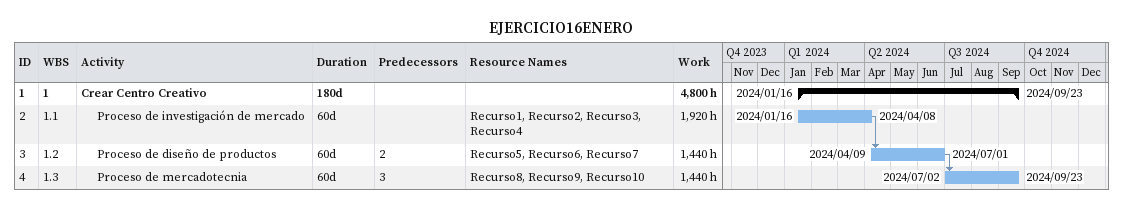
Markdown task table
EJERCICIO16ENERO

| ID | WBS | Task | Duration | Start | Finish | Predecessors | Resources | Work (h) |
|---|---|---|---|---|---|---|---|---|
| 1 | 1 | **Crear Centro Creativo** | 180d | 2024-01-16 | 2024-09-23 |  |  | 4800 |
| 2 | 1.1 | Proceso de investigación de mercado | 60d | 2024-01-16 | 2024-04-08 |  | Recurso1, Recurso2, Recurso3, Recurso4 | 1920 |
| 3 | 1.2 | Proceso de diseño de productos | 60d | 2024-04-09 | 2024-07-01 | 2 | Recurso5, Recurso6, Recurso7 | 1440 |
| 4 | 1.3 | Proceso de mercadotecnia | 60d | 2024-07-02 | 2024-09-23 | 3 | Recurso8, Recurso9, Recurso10 | 1440 |
